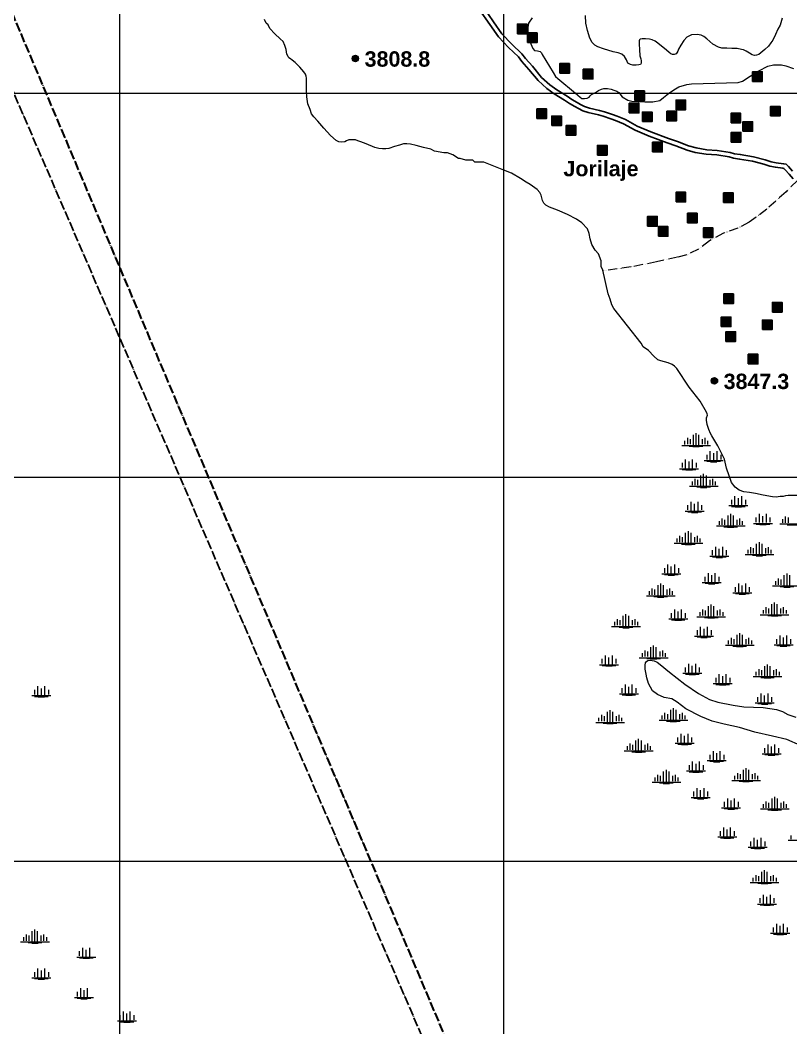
# Model space of a CAD drawing. Header units: metres. Extents: x 405809 to 420020, y 8257398 to 8272141.
# Drawn here: x 408741 to 410748, y 8262566 to 8265190 of the extents above; entities that cross this region are included whole.
import ezdxf

# ---------------------------------------------------------------- set-up
doc = ezdxf.new("R2010")
doc.units = ezdxf.units.M
doc.linetypes.add('ACAD_ISO04W100', pattern=[30, 24, -3, 0, -3])
doc.linetypes.add('ACAD_ISO06W100', pattern=[36, 24, -3, 0, -3, 0, -3, 0, -3])
for name, color, linetype in [('AFIRMADO DOS A MAS VIAS', 151, 'Continuous'), ('PERIMETRO', 3, 'ACAD_ISO04W100'), ('VIVIENDAS', 1, 'Continuous')]:
    doc.layers.add(name, color=color, linetype=linetype)
for name, color, linetype, lineweight in [('BOFEDALES', 112, 'Continuous', 5), ('CAMINOS DE ERRADURA', 210, 'ACAD_ISO06W100', 20), ('COORDENADAS', 30, 'Continuous', 5), ('CURVAS SECUNDARIS', 46, 'Continuous', 9), ('PERIMETRO DE LA ISLA', 7, 'Continuous', 18), ('PERT. DE LA RESERVA', 163, 'ACAD_ISO04W100', 30), ('texto', 7, 'Continuous', 13)]:
    doc.layers.add(name, color=color, linetype=linetype, lineweight=lineweight)
doc.styles.add('CARLOS', font='arialbd.ttf', dxfattribs={"height": 48})

msp = doc.modelspace()

# ---------------------------------------------------------------- hatches: boundary and pattern name
at = {"layer": 'texto'}
h = msp.add_hatch(color=256, dxfattribs=at)
edge = h.paths.add_edge_path()
edge.add_arc((409613.9, 8265090.7), 8.37, 0, 360)
h = msp.add_hatch(color=256, dxfattribs=at)
edge = h.paths.add_edge_path()
edge.add_arc((410548.9, 8264251.1), 8.37, 0, 360)
at = {"layer": 'VIVIENDAS'}
for points in [[(410036, 8265155), (410061, 8265155), (410061, 8265180), (410036, 8265180)], [(410062, 8265132.1), (410087, 8265132.1), (410087, 8265157.1), (410062, 8265157.1)], [(410146.2, 8265052.2), (410171.2, 8265052.2), (410171.2, 8265077.2), (410146.2, 8265077.2)], [(410207.6, 8265037.6), (410232.6, 8265037.6), (410232.6, 8265062.6), (410207.6, 8265062.6)], [(410648.6, 8265031.1), (410673.6, 8265031.1), (410673.6, 8265056.1), (410648.6, 8265056.1)], [(410341.8, 8264981.1), (410366.8, 8264981.1), (410366.8, 8265006.1), (410341.8, 8265006.1)], [(410327.3, 8264949), (410352.3, 8264949), (410352.3, 8264974), (410327.3, 8264974)], [(410449, 8264957.2), (410474, 8264957.2), (410474, 8264982.2), (410449, 8264982.2)], [(410086.9, 8264934.4), (410111.9, 8264934.4), (410111.9, 8264959.4), (410086.9, 8264959.4)], [(410361.6, 8264926.1), (410386.6, 8264926.1), (410386.6, 8264951.1), (410361.6, 8264951.1)], [(410425.5, 8264928.4), (410450.5, 8264928.4), (410450.5, 8264953.4), (410425.5, 8264953.4)], [(410592.3, 8264923.1), (410617.3, 8264923.1), (410617.3, 8264948.1), (410592.3, 8264948.1)], [(410695.1, 8264940.9), (410720.1, 8264940.9), (410720.1, 8264965.9), (410695.1, 8264965.9)], [(410125.4, 8264915.7), (410150.4, 8264915.7), (410150.4, 8264940.7), (410125.4, 8264940.7)], [(410623.3, 8264900.9), (410648.3, 8264900.9), (410648.3, 8264925.9), (410623.3, 8264925.9)], [(410162.9, 8264890.8), (410187.9, 8264890.8), (410187.9, 8264915.8), (410162.9, 8264915.8)], [(410592.9, 8264873.1), (410617.9, 8264873.1), (410617.9, 8264898.1), (410592.9, 8264898.1)], [(410388, 8264847.4), (410413, 8264847.4), (410413, 8264872.4), (410388, 8264872.4)], [(410244.4, 8264839.2), (410269.4, 8264839.2), (410269.4, 8264864.2), (410244.4, 8264864.2)], [(410449.1, 8264717.2), (410474.1, 8264717.2), (410474.1, 8264742.2), (410449.1, 8264742.2)], [(410572.9, 8264715.5), (410597.9, 8264715.5), (410597.9, 8264740.5), (410572.9, 8264740.5)], [(410479, 8264662.4), (410504, 8264662.4), (410504, 8264687.4), (410479, 8264687.4)], [(410375, 8264654.1), (410400, 8264654.1), (410400, 8264679.1), (410375, 8264679.1)], [(410403, 8264627.7), (410428, 8264627.7), (410428, 8264652.7), (410403, 8264652.7)], [(410520.3, 8264624.4), (410545.3, 8264624.4), (410545.3, 8264649.4), (410520.3, 8264649.4)], [(410573.5, 8264452.3), (410598.5, 8264452.3), (410598.5, 8264477.3), (410573.5, 8264477.3)], [(410700.2, 8264430.1), (410725.2, 8264430.1), (410725.2, 8264455.1), (410700.2, 8264455.1)], [(410566.8, 8264392.2), (410591.8, 8264392.2), (410591.8, 8264417.2), (410566.8, 8264417.2)], [(410674, 8264384.4), (410699, 8264384.4), (410699, 8264409.4), (410674, 8264409.4)], [(410579.1, 8264353.8), (410604.1, 8264353.8), (410604.1, 8264378.8), (410579.1, 8264378.8)], [(410637.3, 8264295.2), (410662.3, 8264295.2), (410662.3, 8264320.2), (410637.3, 8264320.2)]]:
    msp.add_hatch(color=256, dxfattribs=at).paths.add_polyline_path(points)

# ---------------------------------------------------------------- linework, layer by layer
at = {"layer": 'AFIRMADO DOS A MAS VIAS'}
for points in [[(409937.5, 8265217.2), (409963.8, 8265179.2), (409986.3, 8265146.8), (410013, 8265119.1), (410038.6, 8265094.5), (410047.4, 8265083), (410065.8, 8265062.3), (410090.4, 8265033.1), (410112.8, 8265012.6), (410131.9, 8264998.9), (410159, 8264982), (410171.4, 8264973.6), (410185.5, 8264965.4), (410194.6, 8264960.1), (410206.2, 8264954.5), (410220.5, 8264949.8), (410246.8, 8264943.6), (410259.4, 8264940.1), (410279.3, 8264933.8), (410291.5, 8264929.1), (410312.1, 8264920.5), (410342.8, 8264903.7), (410379.2, 8264888.5), (410425.6, 8264870.8), (410448.9, 8264863.1), (410478.1, 8264851.6), (410499.3, 8264846.1), (410527.7, 8264841.1), (410555, 8264839.4), (410587, 8264834.4), (410598.5, 8264830.8), (410614.5, 8264828.8), (410648.1, 8264823.1), (410677.4, 8264815.2), (410693.4, 8264810.2), (410707.7, 8264807.4), (410726.8, 8264804.8), (410729.6, 8264804.1), (410733.1, 8264800.8), (410743.7, 8264789), (410754, 8264777.2)], [(409947.2, 8265224.2), (409973.6, 8265186), (409995.6, 8265154.5), (410021.5, 8265127.6), (410047.6, 8265102.5), (410056.7, 8265090.7), (410074.9, 8265070.2), (410099.1, 8265041.5), (410120.3, 8265021.9), (410138.6, 8265008.8), (410165.5, 8264992.1), (410177.8, 8264983.7), (410191.6, 8264975.8), (410200.2, 8264970.7), (410210.7, 8264965.7), (410223.7, 8264961.4), (410249.8, 8264955.2), (410262.8, 8264951.6), (410283.2, 8264945.1), (410296, 8264940.3), (410317.3, 8264931.3), (410348, 8264914.5), (410383.7, 8264899.6), (410429.7, 8264882.1), (410453, 8264874.4), (410481.8, 8264863), (410501.9, 8264857.9), (410529.1, 8264853), (410556.3, 8264851.4), (410589.8, 8264846.1), (410601.1, 8264842.6), (410616.3, 8264840.7), (410650.7, 8264834.8), (410680.8, 8264826.7), (410696.4, 8264821.8), (410709.6, 8264819.2), (410729, 8264816.6), (410735.6, 8264815), (410741.7, 8264809.2), (410752.7, 8264796.9)]]:
    msp.add_lwpolyline(points, dxfattribs=at)
at = {"layer": 'BOFEDALES'}
for p, q in [((410494.3, 8264084.8), (410494.3, 8264110.5)), ((410501.3, 8264084.8), (410501.3, 8264114.9)), ((410501.3, 8264084.8), (410501.3, 8264110.5)), ((410508.3, 8264084.8), (410508.3, 8264110.5)), ((410463.9, 8264083), (410538.9, 8264083)), ((410471.2, 8264095.2), (410471.2, 8264085.7)), ((410478.5, 8264102.2), (410478.5, 8264085.9)), ((410483.5, 8264081), (410519, 8264081)), ((410485.5, 8264099.3), (410485.5, 8264085.9)), ((410492.9, 8264079.7), (410509.6, 8264079.7)), ((410517, 8264099.3), (410517, 8264085.9)), ((410524, 8264102.2), (410524, 8264085.9)), ((410531.3, 8264095.2), (410531.3, 8264085.7)), ((410529, 8264058.6), (410529, 8264046.3)), ((410538.3, 8264045.2), (410538.3, 8264067.9)), ((410547.3, 8264045.2), (410547.3, 8264062.5)), ((410556.3, 8264045.2), (410556.3, 8264067.9)), ((410565.5, 8264058.6), (410565.5, 8264046.3)), ((410464.9, 8264037.2), (410464.9, 8264025)), ((410474.1, 8264023.9), (410474.1, 8264046.5)), ((410483.1, 8264023.9), (410483.1, 8264041.2)), ((410492.1, 8264023.9), (410492.1, 8264046.5)), ((410501.4, 8264037.2), (410501.4, 8264025)), ((410522.5, 8264043.5), (410572, 8264043.5)), ((410529.5, 8264041.5), (410565, 8264041.5)), ((410538.9, 8264040.2), (410555.6, 8264040.2)), ((410458.4, 8264022.1), (410507.9, 8264022.1)), ((410465.4, 8264020.1), (410500.9, 8264020.1)), ((410474.8, 8264018.9), (410491.5, 8264018.9)), ((410514, 8263978.4), (410514, 8264004.1)), ((410521, 8263978.4), (410521, 8264008.5)), ((410521, 8263978.4), (410521, 8264004.1)), ((410528, 8263978.4), (410528, 8264004.1)), ((410483.7, 8263976.6), (410558.6, 8263976.6)), ((410490.9, 8263988.8), (410490.9, 8263979.3)), ((410498.2, 8263995.8), (410498.2, 8263979.5)), ((410503.2, 8263974.6), (410538.7, 8263974.6)), ((410505.2, 8263993), (410505.2, 8263979.5)), ((410536.7, 8263993), (410536.7, 8263979.5)), ((410543.7, 8263995.8), (410543.7, 8263979.5)), ((410551.1, 8263988.8), (410551.1, 8263979.3)), ((410512.7, 8263973.4), (410529.3, 8263973.4)), ((410602.4, 8263927.9), (410602.4, 8263950.5)), ((410620.4, 8263927.9), (410620.4, 8263950.5)), ((410479.1, 8263927), (410479.1, 8263914.8)), ((410488.4, 8263913.7), (410488.4, 8263936.3)), ((410497.4, 8263913.7), (410497.4, 8263930.9)), ((410506.4, 8263913.7), (410506.4, 8263936.3)), ((410515.6, 8263927), (410515.6, 8263914.8)), ((410586.6, 8263926.1), (410636.1, 8263926.1)), ((410593.1, 8263941.2), (410593.1, 8263929)), ((410593.6, 8263924.1), (410629.1, 8263924.1)), ((410603, 8263922.8), (410619.7, 8263922.8)), ((410611.4, 8263927.9), (410611.4, 8263945.2)), ((410629.6, 8263941.2), (410629.6, 8263929)), ((410472.6, 8263911.9), (410522.1, 8263911.9)), ((410479.6, 8263909.9), (410515.1, 8263909.9)), ((410489.1, 8263908.6), (410505.7, 8263908.6)), ((410584.5, 8263874.9), (410584.5, 8263900.6)), ((410591.5, 8263874.9), (410591.5, 8263905)), ((410591.5, 8263874.9), (410591.5, 8263900.6)), ((410598.5, 8263874.9), (410598.5, 8263900.6)), ((410666.5, 8263881.7), (410666.5, 8263904.3)), ((410675.5, 8263881.7), (410675.5, 8263898.9)), ((410684.5, 8263881.7), (410684.5, 8263904.3)), ((410733.7, 8263897.6), (410733.7, 8263881.3)), ((410554.2, 8263873.1), (410629.1, 8263873.1)), ((410561.4, 8263885.3), (410561.4, 8263875.8)), ((410568.7, 8263892.3), (410568.7, 8263876)), ((410573.7, 8263871.1), (410609.3, 8263871.1)), ((410575.7, 8263889.4), (410575.7, 8263876)), ((410583.2, 8263869.8), (410599.8, 8263869.8)), ((410607.3, 8263889.4), (410607.3, 8263876)), ((410614.3, 8263892.3), (410614.3, 8263876)), ((410621.6, 8263885.3), (410621.6, 8263875.8)), ((410650.7, 8263879.9), (410700.2, 8263879.9)), ((410657.2, 8263895), (410657.2, 8263882.8)), ((410657.7, 8263877.9), (410693.2, 8263877.9)), ((410667.2, 8263876.6), (410683.8, 8263876.6)), ((410693.7, 8263895), (410693.7, 8263882.8)), ((410719.1, 8263878.4), (410794.1, 8263878.4)), ((410726.4, 8263890.6), (410726.4, 8263881.1)), ((410738.7, 8263876.4), (410774.2, 8263876.4)), ((410740.7, 8263894.8), (410740.7, 8263881.3)), ((410458.3, 8263847.2), (410458.3, 8263830.8)), ((410465.3, 8263844.3), (410465.3, 8263830.8)), ((410474.1, 8263829.7), (410474.1, 8263855.5)), ((410481.1, 8263829.7), (410481.1, 8263859.9)), ((410481.1, 8263829.7), (410481.1, 8263855.5)), ((410488.1, 8263829.7), (410488.1, 8263855.5)), ((410496.8, 8263844.3), (410496.8, 8263830.8)), ((410503.8, 8263847.2), (410503.8, 8263830.8)), ((410443.8, 8263828), (410518.7, 8263828)), ((410451, 8263840.1), (410451, 8263830.6)), ((410463.3, 8263826), (410498.8, 8263826)), ((410472.8, 8263824.7), (410489.4, 8263824.7)), ((410511.2, 8263840.1), (410511.2, 8263830.6)), ((410552.5, 8263796.3), (410552.5, 8263818.9)), ((410570.5, 8263796.3), (410570.5, 8263818.9)), ((410643.2, 8263817.9), (410643.2, 8263801.6)), ((410659, 8263800.5), (410659, 8263826.2)), ((410666, 8263800.5), (410666, 8263830.7)), ((410666, 8263800.5), (410666, 8263826.2)), ((410673, 8263800.5), (410673, 8263826.2)), ((410688.7, 8263817.9), (410688.7, 8263801.6)), ((410536.8, 8263794.5), (410586.3, 8263794.5)), ((410543.3, 8263809.7), (410543.3, 8263797.4)), ((410543.8, 8263792.5), (410579.3, 8263792.5)), ((410553.2, 8263791.3), (410569.8, 8263791.3)), ((410561.5, 8263796.3), (410561.5, 8263813.6)), ((410579.8, 8263809.7), (410579.8, 8263797.4)), ((410628.7, 8263798.7), (410703.6, 8263798.7)), ((410635.9, 8263810.9), (410635.9, 8263801.4)), ((410648.2, 8263796.7), (410683.7, 8263796.7)), ((410650.2, 8263815.1), (410650.2, 8263801.6)), ((410657.7, 8263795.5), (410674.3, 8263795.5)), ((410681.7, 8263815.1), (410681.7, 8263801.6)), ((410696.1, 8263810.9), (410696.1, 8263801.4)), ((410427.8, 8263750.1), (410427.8, 8263772.7)), ((410436.8, 8263750.1), (410436.8, 8263767.4)), ((410445.8, 8263750.1), (410445.8, 8263772.7)), ((410412.1, 8263748.3), (410461.6, 8263748.3)), ((410418.6, 8263763.4), (410418.6, 8263751.2)), ((410419.1, 8263746.3), (410454.6, 8263746.3)), ((410428.5, 8263745.1), (410445.2, 8263745.1)), ((410455.1, 8263763.4), (410455.1, 8263751.2)), ((410524, 8263741), (410524, 8263728.8)), ((410533.2, 8263727.7), (410533.2, 8263750.3)), ((410542.2, 8263727.7), (410542.2, 8263745)), ((410551.2, 8263727.7), (410551.2, 8263750.3)), ((410560.5, 8263741), (410560.5, 8263728.8)), ((410731.1, 8263719), (410731.1, 8263744.8)), ((410738.1, 8263719), (410738.1, 8263749.2)), ((410738.1, 8263719), (410738.1, 8263744.8)), ((410745.1, 8263719), (410745.1, 8263744.8)), ((410402.1, 8263692.9), (410402.1, 8263718.6)), ((410409.1, 8263692.9), (410409.1, 8263723)), ((410409.1, 8263692.9), (410409.1, 8263718.6)), ((410416.1, 8263692.9), (410416.1, 8263718.6)), ((410517.5, 8263725.9), (410567, 8263725.9)), ((410524.5, 8263723.9), (410560, 8263723.9)), ((410533.9, 8263722.7), (410550.5, 8263722.7)), ((410603.3, 8263714.1), (410603.3, 8263701.9)), ((410612.6, 8263700.8), (410612.6, 8263723.4)), ((410621.6, 8263700.8), (410621.6, 8263718)), ((410630.6, 8263700.8), (410630.6, 8263723.4)), ((410639.8, 8263714.1), (410639.8, 8263701.9)), ((410700.7, 8263717.2), (410775.7, 8263717.2)), ((410708, 8263729.4), (410708, 8263719.9)), ((410715.3, 8263736.5), (410715.3, 8263720.1)), ((410720.3, 8263715.2), (410755.8, 8263715.2)), ((410722.3, 8263733.6), (410722.3, 8263720.1)), ((410729.7, 8263714), (410746.4, 8263714)), ((410371.8, 8263691.1), (410446.8, 8263691.1)), ((410379.1, 8263703.3), (410379.1, 8263693.8)), ((410386.4, 8263710.3), (410386.4, 8263694)), ((410391.4, 8263689.1), (410426.9, 8263689.1)), ((410393.4, 8263707.4), (410393.4, 8263694)), ((410400.8, 8263687.8), (410417.5, 8263687.8)), ((410424.9, 8263707.4), (410424.9, 8263694)), ((410431.9, 8263710.3), (410431.9, 8263694)), ((410439.2, 8263703.3), (410439.2, 8263693.8)), ((410596.8, 8263699), (410646.3, 8263699)), ((410603.8, 8263697), (410639.3, 8263697)), ((410613.3, 8263695.7), (410629.9, 8263695.7)), ((410533.7, 8263638.5), (410533.7, 8263664.2)), ((410540.7, 8263638.5), (410540.7, 8263668.6)), ((410540.7, 8263638.5), (410540.7, 8263664.2)), ((410547.7, 8263638.5), (410547.7, 8263664.2)), ((410682.9, 8263661.2), (410682.9, 8263644.9)), ((410698.6, 8263643.8), (410698.6, 8263669.5)), ((410705.6, 8263643.8), (410705.6, 8263673.9)), ((410705.6, 8263643.8), (410705.6, 8263669.5)), ((410712.6, 8263643.8), (410712.6, 8263669.5)), ((410728.4, 8263661.2), (410728.4, 8263644.9)), ((410311.7, 8263613.2), (410311.7, 8263638.9)), ((410318.7, 8263613.2), (410318.7, 8263643.3)), ((410318.7, 8263613.2), (410318.7, 8263638.9)), ((410325.7, 8263613.2), (410325.7, 8263638.9)), ((410436.4, 8263646.1), (410436.4, 8263633.8)), ((410445.7, 8263632.7), (410445.7, 8263655.4)), ((410454.7, 8263632.7), (410454.7, 8263650)), ((410463.7, 8263632.7), (410463.7, 8263655.4)), ((410472.9, 8263646.1), (410472.9, 8263633.8)), ((410503.4, 8263636.7), (410578.3, 8263636.7)), ((410510.6, 8263648.9), (410510.6, 8263639.4)), ((410517.9, 8263655.9), (410517.9, 8263639.6)), ((410522.9, 8263634.7), (410558.4, 8263634.7)), ((410524.9, 8263653), (410524.9, 8263639.6)), ((410532.3, 8263633.4), (410549, 8263633.4)), ((410556.4, 8263653), (410556.4, 8263639.6)), ((410563.4, 8263655.9), (410563.4, 8263639.6)), ((410570.7, 8263648.9), (410570.7, 8263639.4)), ((410668.3, 8263642), (410743.2, 8263642)), ((410675.6, 8263654.2), (410675.6, 8263644.7)), ((410687.9, 8263640), (410723.4, 8263640)), ((410689.9, 8263658.3), (410689.9, 8263644.9)), ((410697.3, 8263638.7), (410713.9, 8263638.7)), ((410721.4, 8263658.3), (410721.4, 8263644.9)), ((410735.7, 8263654.2), (410735.7, 8263644.7)), ((410281.4, 8263611.4), (410356.3, 8263611.4)), ((410288.6, 8263623.6), (410288.6, 8263614.1)), ((410295.9, 8263630.6), (410295.9, 8263614.3)), ((410300.9, 8263609.4), (410336.4, 8263609.4)), ((410302.9, 8263627.7), (410302.9, 8263614.3)), ((410310.4, 8263608.1), (410327, 8263608.1)), ((410334.4, 8263627.7), (410334.4, 8263614.3)), ((410341.4, 8263630.6), (410341.4, 8263614.3)), ((410348.7, 8263623.6), (410348.7, 8263614.1)), ((410429.9, 8263631), (410479.4, 8263631)), ((410436.9, 8263629), (410472.4, 8263629)), ((410446.3, 8263627.7), (410463, 8263627.7)), ((410513.2, 8263588), (410513.2, 8263610.7)), ((410531.2, 8263588), (410531.2, 8263610.7)), ((410497.4, 8263586.3), (410546.9, 8263586.3)), ((410503.9, 8263601.4), (410503.9, 8263589.1)), ((410504.4, 8263584.3), (410539.9, 8263584.3)), ((410513.8, 8263583), (410530.5, 8263583)), ((410522.2, 8263588), (410522.2, 8263605.3)), ((410540.4, 8263601.4), (410540.4, 8263589.1)), ((410592.4, 8263581.5), (410592.4, 8263565.2)), ((410608.2, 8263564.1), (410608.2, 8263589.8)), ((410615.2, 8263564.1), (410615.2, 8263594.2)), ((410615.2, 8263564.1), (410615.2, 8263589.8)), ((410622.2, 8263564.1), (410622.2, 8263589.8)), ((410637.9, 8263581.5), (410637.9, 8263565.2)), ((410719.9, 8263565.2), (410719.9, 8263587.8)), ((410728.9, 8263565.2), (410728.9, 8263582.5)), ((410737.9, 8263565.2), (410737.9, 8263587.8)), ((410383.7, 8263531.7), (410383.7, 8263557.4)), ((410390.7, 8263531.7), (410390.7, 8263561.8)), ((410390.7, 8263531.7), (410390.7, 8263557.4)), ((410397.7, 8263531.7), (410397.7, 8263557.4)), ((410577.9, 8263562.3), (410652.8, 8263562.3)), ((410585.1, 8263574.5), (410585.1, 8263565)), ((410597.4, 8263560.3), (410632.9, 8263560.3)), ((410599.4, 8263578.7), (410599.4, 8263565.2)), ((410606.8, 8263559.1), (410623.5, 8263559.1)), ((410630.9, 8263578.7), (410630.9, 8263565.2)), ((410645.2, 8263574.5), (410645.2, 8263565)), ((410704.2, 8263563.4), (410753.7, 8263563.4)), ((410710.7, 8263578.5), (410710.7, 8263566.3)), ((410711.2, 8263561.4), (410746.7, 8263561.4)), ((410720.6, 8263560.1), (410737.2, 8263560.1)), ((410747.2, 8263578.5), (410747.2, 8263566.3)), ((410265.3, 8263513.4), (410265.3, 8263536.1)), ((410274.3, 8263513.4), (410274.3, 8263530.7)), ((410283.3, 8263513.4), (410283.3, 8263536.1)), ((410353.4, 8263529.9), (410428.4, 8263529.9)), ((410360.7, 8263542.1), (410360.7, 8263532.6)), ((410368, 8263549.1), (410368, 8263532.8)), ((410373, 8263527.9), (410408.5, 8263527.9)), ((410375, 8263546.3), (410375, 8263532.8)), ((410406.5, 8263546.3), (410406.5, 8263532.8)), ((410413.5, 8263549.1), (410413.5, 8263532.8)), ((410420.8, 8263542.1), (410420.8, 8263532.6)), ((410249.5, 8263511.7), (410299, 8263511.7)), ((410256, 8263526.8), (410256, 8263514.5)), ((410256.5, 8263509.7), (410292, 8263509.7)), ((410266, 8263508.4), (410282.6, 8263508.4)), ((410292.5, 8263526.8), (410292.5, 8263514.5)), ((410382.4, 8263526.7), (410399.1, 8263526.7)), ((410473.1, 8263504.6), (410473.1, 8263492.4)), ((410482.4, 8263491.3), (410482.4, 8263513.9)), ((410491.4, 8263491.3), (410491.4, 8263508.6)), ((410500.4, 8263491.3), (410500.4, 8263513.9)), ((410509.6, 8263504.6), (410509.6, 8263492.4)), ((410680.2, 8263482.6), (410680.2, 8263508.3)), ((410687.2, 8263482.6), (410687.2, 8263512.7)), ((410687.2, 8263482.6), (410687.2, 8263508.3)), ((410694.2, 8263482.6), (410694.2, 8263508.3)), ((410466.6, 8263489.5), (410516.1, 8263489.5)), ((410473.6, 8263487.5), (410509.1, 8263487.5)), ((410483.1, 8263486.2), (410499.7, 8263486.2)), ((410552.5, 8263477.7), (410552.5, 8263465.4)), ((410561.8, 8263464.4), (410561.8, 8263487)), ((410570.8, 8263464.4), (410570.8, 8263481.6)), ((410579.8, 8263464.4), (410579.8, 8263487)), ((410589, 8263477.7), (410589, 8263465.4)), ((410649.9, 8263480.8), (410724.9, 8263480.8)), ((410657.2, 8263493), (410657.2, 8263483.5)), ((410664.5, 8263500), (410664.5, 8263483.7)), ((410669.5, 8263478.8), (410705, 8263478.8)), ((410671.5, 8263497.2), (410671.5, 8263483.7)), ((410678.9, 8263477.6), (410695.6, 8263477.6)), ((410703, 8263497.2), (410703, 8263483.7)), ((410710, 8263500), (410710, 8263483.7)), ((410717.3, 8263493), (410717.3, 8263483.5)), ((408787.1, 8263433), (408787.1, 8263455.6)), ((408796.1, 8263433), (408796.1, 8263450.2)), ((408805.1, 8263433), (408805.1, 8263455.6)), ((410307.9, 8263450.6), (410307.9, 8263438.3)), ((410317.2, 8263437.2), (410317.2, 8263459.9)), ((410326.2, 8263437.2), (410326.2, 8263454.5)), ((410335.2, 8263437.2), (410335.2, 8263459.9)), ((410344.4, 8263450.6), (410344.4, 8263438.3)), ((410546, 8263462.6), (410595.5, 8263462.6)), ((410553, 8263460.6), (410588.5, 8263460.6)), ((410562.4, 8263459.3), (410579.1, 8263459.3)), ((408771.4, 8263431.2), (408820.9, 8263431.2)), ((408777.9, 8263446.3), (408777.9, 8263434)), ((408778.4, 8263429.2), (408813.9, 8263429.2)), ((408787.8, 8263427.9), (408804.5, 8263427.9)), ((408814.4, 8263446.3), (408814.4, 8263434)), ((410301.4, 8263435.5), (410350.9, 8263435.5)), ((410308.4, 8263433.5), (410343.9, 8263433.5)), ((410317.9, 8263432.2), (410334.5, 8263432.2)), ((410661.5, 8263427.5), (410661.5, 8263415.3)), ((410670.8, 8263414.2), (410670.8, 8263436.8)), ((410679.8, 8263414.2), (410679.8, 8263431.4)), ((410688.8, 8263414.2), (410688.8, 8263436.8)), ((410698, 8263427.5), (410698, 8263415.3)), ((410442.2, 8263368.7), (410442.2, 8263398.8)), ((410655, 8263412.4), (410704.5, 8263412.4)), ((410662, 8263410.4), (410697.5, 8263410.4)), ((410671.5, 8263409.1), (410688.1, 8263409.1)), ((410247.1, 8263373.8), (410247.1, 8263364.3)), ((410254.5, 8263380.8), (410254.5, 8263364.4)), ((410261.5, 8263377.9), (410261.5, 8263364.4)), ((410270.2, 8263363.4), (410270.2, 8263389.1)), ((410277.2, 8263363.4), (410277.2, 8263393.5)), ((410277.2, 8263363.4), (410277.2, 8263389.1)), ((410284.2, 8263363.4), (410284.2, 8263389.1)), ((410293, 8263377.9), (410293, 8263364.4)), ((410300, 8263380.8), (410300, 8263364.4)), ((410307.3, 8263373.8), (410307.3, 8263364.3)), ((410412.1, 8263379.1), (410412.1, 8263369.6)), ((410419.4, 8263386.1), (410419.4, 8263369.8)), ((410426.4, 8263383.2), (410426.4, 8263369.8)), ((410435.2, 8263368.7), (410435.2, 8263394.4)), ((410442.2, 8263368.7), (410442.2, 8263394.4)), ((410449.2, 8263368.7), (410449.2, 8263394.4)), ((410457.9, 8263383.2), (410457.9, 8263369.8)), ((410464.9, 8263386.1), (410464.9, 8263369.8)), ((410472.2, 8263379.1), (410472.2, 8263369.6)), ((410239.9, 8263361.6), (410314.8, 8263361.6)), ((410259.5, 8263359.6), (410295, 8263359.6)), ((410268.9, 8263358.3), (410285.5, 8263358.3)), ((410404.8, 8263366.9), (410479.8, 8263366.9)), ((410424.4, 8263364.9), (410459.9, 8263364.9)), ((410433.8, 8263363.6), (410450.5, 8263363.6)), ((410351.7, 8263289), (410351.7, 8263319.1)), ((410453, 8263322.1), (410453, 8263309.9)), ((410462.3, 8263308.8), (410462.3, 8263331.4)), ((410471.3, 8263308.8), (410471.3, 8263326.1)), ((410480.3, 8263308.8), (410480.3, 8263331.4)), ((410489.6, 8263322.1), (410489.6, 8263309.9)), ((410321.6, 8263299.4), (410321.6, 8263289.9)), ((410328.9, 8263306.4), (410328.9, 8263290.1)), ((410335.9, 8263303.5), (410335.9, 8263290.1)), ((410344.7, 8263289), (410344.7, 8263314.7)), ((410351.7, 8263289), (410351.7, 8263314.7)), ((410358.7, 8263289), (410358.7, 8263314.7)), ((410367.5, 8263303.5), (410367.5, 8263290.1)), ((410374.5, 8263306.4), (410374.5, 8263290.1)), ((410381.8, 8263299.4), (410381.8, 8263289.9)), ((410446.5, 8263307), (410496.1, 8263307)), ((410453.5, 8263305), (410489.1, 8263305)), ((410463, 8263303.8), (410479.6, 8263303.8)), ((410679.5, 8263294.8), (410679.5, 8263282.6)), ((410688.7, 8263281.5), (410688.7, 8263304.1)), ((410697.7, 8263281.5), (410697.7, 8263298.8)), ((410706.7, 8263281.5), (410706.7, 8263304.1)), ((410716, 8263294.8), (410716, 8263282.6)), ((410314.4, 8263287.2), (410389.3, 8263287.2)), ((410333.9, 8263285.2), (410369.5, 8263285.2)), ((410343.4, 8263283.9), (410360, 8263283.9)), ((410536.9, 8263277.2), (410536.9, 8263264.9)), ((410546.2, 8263263.8), (410546.2, 8263286.5)), ((410555.2, 8263263.8), (410555.2, 8263281.1)), ((410564.2, 8263263.8), (410564.2, 8263286.5)), ((410573.4, 8263277.2), (410573.4, 8263264.9)), ((410673, 8263279.7), (410722.5, 8263279.7)), ((410680, 8263277.7), (410715.5, 8263277.7)), ((410689.4, 8263276.4), (410706.1, 8263276.4)), ((410482.9, 8263250.1), (410482.9, 8263237.9)), ((410492.2, 8263236.8), (410492.2, 8263259.4)), ((410501.2, 8263236.8), (410501.2, 8263254)), ((410510.2, 8263236.8), (410510.2, 8263259.4)), ((410519.4, 8263250.1), (410519.4, 8263237.9)), ((410530.4, 8263262.1), (410579.9, 8263262.1)), ((410537.4, 8263260.1), (410572.9, 8263260.1)), ((410546.9, 8263258.8), (410563.5, 8263258.8)), ((410631.5, 8263212.2), (410631.5, 8263242.3)), ((410393.7, 8263217.9), (410393.7, 8263208.4)), ((410401, 8263224.9), (410401, 8263208.6)), ((410408, 8263222), (410408, 8263208.6)), ((410416.8, 8263207.5), (410416.8, 8263233.2)), ((410423.8, 8263207.5), (410423.8, 8263237.6)), ((410423.8, 8263207.5), (410423.8, 8263233.2)), ((410430.8, 8263207.5), (410430.8, 8263233.2)), ((410439.5, 8263222), (410439.5, 8263208.6)), ((410446.5, 8263224.9), (410446.5, 8263208.6)), ((410453.8, 8263217.9), (410453.8, 8263208.4)), ((410476.4, 8263235), (410525.9, 8263235)), ((410483.4, 8263233), (410518.9, 8263233)), ((410492.8, 8263231.7), (410509.5, 8263231.7)), ((410601.5, 8263222.6), (410601.5, 8263213.1)), ((410608.8, 8263229.6), (410608.8, 8263213.3)), ((410615.8, 8263226.7), (410615.8, 8263213.3)), ((410624.5, 8263212.2), (410624.5, 8263237.9)), ((410631.5, 8263212.2), (410631.5, 8263237.9)), ((410638.5, 8263212.2), (410638.5, 8263237.9)), ((410647.3, 8263226.7), (410647.3, 8263213.3)), ((410654.3, 8263229.6), (410654.3, 8263213.3)), ((410661.6, 8263222.6), (410661.6, 8263213.1)), ((410386.5, 8263205.7), (410461.4, 8263205.7)), ((410406, 8263203.7), (410441.5, 8263203.7)), ((410415.4, 8263202.5), (410432.1, 8263202.5)), ((410504.2, 8263167.8), (410504.2, 8263190.4)), ((410522.2, 8263167.8), (410522.2, 8263190.4)), ((410594.2, 8263210.4), (410669.1, 8263210.4)), ((410613.8, 8263208.4), (410649.3, 8263208.4)), ((410623.2, 8263207.2), (410639.8, 8263207.2)), ((410488.4, 8263166), (410537.9, 8263166)), ((410494.9, 8263181.1), (410494.9, 8263168.9)), ((410495.4, 8263164), (410530.9, 8263164)), ((410504.8, 8263162.8), (410521.5, 8263162.8)), ((410513.2, 8263167.8), (410513.2, 8263185.1)), ((410531.4, 8263181.1), (410531.4, 8263168.9)), ((410583.6, 8263140.9), (410583.6, 8263163.5)), ((410601.6, 8263140.9), (410601.6, 8263163.5)), ((410699, 8263137.8), (410699, 8263163.5)), ((410706, 8263137.8), (410706, 8263168)), ((410706, 8263137.8), (410706, 8263163.5)), ((410713, 8263137.8), (410713, 8263163.5)), ((410567.8, 8263139.1), (410617.3, 8263139.1)), ((410574.3, 8263154.2), (410574.3, 8263142)), ((410574.8, 8263137.1), (410610.3, 8263137.1)), ((410584.2, 8263135.8), (410600.9, 8263135.8)), ((410592.6, 8263140.9), (410592.6, 8263158.2)), ((410610.8, 8263154.2), (410610.8, 8263142)), ((410668.7, 8263136), (410743.6, 8263136)), ((410675.9, 8263148.2), (410675.9, 8263138.7)), ((410683.3, 8263155.3), (410683.3, 8263138.9)), ((410690.3, 8263152.4), (410690.3, 8263138.9)), ((410721.8, 8263152.4), (410721.8, 8263138.9)), ((410728.8, 8263155.3), (410728.8, 8263138.9)), ((410736.1, 8263148.2), (410736.1, 8263138.7)), ((410688.3, 8263134), (410723.8, 8263134)), ((410697.7, 8263132.8), (410714.3, 8263132.8)), ((410573.2, 8263065), (410573.2, 8263087.6)), ((410582.2, 8263065), (410582.2, 8263082.3)), ((410591.2, 8263065), (410591.2, 8263087.6)), ((410557.5, 8263063.2), (410607, 8263063.2)), ((410564, 8263078.3), (410564, 8263066.1)), ((410564.5, 8263061.2), (410600, 8263061.2)), ((410573.9, 8263060), (410590.6, 8263060)), ((410600.5, 8263078.3), (410600.5, 8263066.1)), ((410652.6, 8263038.1), (410652.6, 8263060.7)), ((410670.6, 8263038.1), (410670.6, 8263060.7)), ((410748, 8263066.7), (410748, 8263057.2)), ((410636.9, 8263036.3), (410686.4, 8263036.3)), ((410643.4, 8263051.4), (410643.4, 8263039.2)), ((410643.9, 8263034.3), (410679.4, 8263034.3)), ((410653.3, 8263033), (410669.9, 8263033)), ((410661.6, 8263038.1), (410661.6, 8263055.4)), ((410679.9, 8263051.4), (410679.9, 8263039.2)), ((410740.8, 8263054.6), (410815.7, 8263054.6)), ((410649.4, 8262957), (410649.4, 8262947.5)), ((410656.7, 8262964), (410656.7, 8262947.6)), ((410663.7, 8262961.1), (410663.7, 8262947.6)), ((410672.5, 8262946.6), (410672.5, 8262972.3)), ((410679.5, 8262946.6), (410679.5, 8262976.7)), ((410679.5, 8262946.6), (410679.5, 8262972.3)), ((410686.5, 8262946.6), (410686.5, 8262972.3)), ((410695.3, 8262961.1), (410695.3, 8262947.6)), ((410702.3, 8262964), (410702.3, 8262947.6)), ((410709.6, 8262957), (410709.6, 8262947.5)), ((410642.2, 8262944.8), (410717.1, 8262944.8)), ((410661.7, 8262942.8), (410697.3, 8262942.8)), ((410671.2, 8262941.5), (410687.8, 8262941.5)), ((410667.4, 8262903.5), (410667.4, 8262891.2)), ((410676.7, 8262890.2), (410676.7, 8262912.8)), ((410685.7, 8262890.2), (410685.7, 8262907.4)), ((410694.7, 8262890.2), (410694.7, 8262912.8)), ((410703.9, 8262903.5), (410703.9, 8262891.2)), ((410660.9, 8262888.4), (410710.4, 8262888.4)), ((410667.9, 8262886.4), (410703.4, 8262886.4)), ((410677.3, 8262885.1), (410694, 8262885.1)), ((408779.3, 8262791.8), (408779.3, 8262822)), ((410702, 8262827.5), (410702, 8262815.2)), ((410711.3, 8262814.1), (410711.3, 8262836.7)), ((410720.3, 8262814.1), (410720.3, 8262831.4)), ((410729.3, 8262814.1), (410729.3, 8262836.7)), ((410738.5, 8262827.5), (410738.5, 8262815.2)), ((408749.2, 8262802.2), (408749.2, 8262792.7)), ((408756.5, 8262809.3), (408756.5, 8262792.9)), ((408763.5, 8262806.4), (408763.5, 8262792.9)), ((408772.3, 8262791.8), (408772.3, 8262817.6)), ((408779.3, 8262791.8), (408779.3, 8262817.6)), ((408786.3, 8262791.8), (408786.3, 8262817.6)), ((408795, 8262806.4), (408795, 8262792.9)), ((408802, 8262809.3), (408802, 8262792.9)), ((408809.4, 8262802.2), (408809.4, 8262792.7)), ((410695.5, 8262812.3), (410745, 8262812.3)), ((410702.5, 8262810.3), (410738, 8262810.3)), ((410712, 8262809.1), (410728.6, 8262809.1)), ((408742, 8262790.1), (408816.9, 8262790.1)), ((408761.5, 8262788.1), (408797, 8262788.1)), ((408771, 8262786.8), (408787.6, 8262786.8)), ((408904.2, 8262752.1), (408904.2, 8262774.7)), ((408913.2, 8262752.1), (408913.2, 8262769.4)), ((408922.2, 8262752.1), (408922.2, 8262774.7)), ((408888.4, 8262750.3), (408937.9, 8262750.3)), ((408894.9, 8262765.4), (408894.9, 8262753.2)), ((408895.4, 8262748.3), (408930.9, 8262748.3)), ((408904.8, 8262747.1), (408921.5, 8262747.1)), ((408787.1, 8262698.1), (408787.1, 8262720.7)), ((408796.1, 8262698.1), (408796.1, 8262715.3)), ((408805.1, 8262698.1), (408805.1, 8262720.7)), ((408771.4, 8262696.3), (408820.9, 8262696.3)), ((408777.9, 8262711.4), (408777.9, 8262699.1)), ((408778.4, 8262694.3), (408813.9, 8262694.3)), ((408787.8, 8262693), (408804.5, 8262693)), ((408814.4, 8262711.4), (408814.4, 8262699.1)), ((408898.5, 8262646.9), (408898.5, 8262669.5)), ((408907.5, 8262646.9), (408907.5, 8262664.2)), ((408916.5, 8262646.9), (408916.5, 8262669.5)), ((408882.7, 8262645.1), (408932.3, 8262645.1)), ((408889.2, 8262660.2), (408889.2, 8262648)), ((408889.7, 8262643.1), (408925.3, 8262643.1)), ((408899.2, 8262641.9), (408915.8, 8262641.9)), ((408994.1, 8262584), (409043.6, 8262584)), ((409000.6, 8262599.1), (409000.6, 8262586.9)), ((409009.8, 8262585.8), (409009.8, 8262608.4)), ((409018.8, 8262585.8), (409018.8, 8262603.1)), ((409027.8, 8262585.8), (409027.8, 8262608.4)), ((409037.1, 8262599.1), (409037.1, 8262586.9)), ((409001.1, 8262582), (409036.6, 8262582)), ((409010.5, 8262580.7), (409027.1, 8262580.7))]:
    msp.add_line(p, q, dxfattribs=at)
at = {"layer": 'CAMINOS DE ERRADURA'}
msp.add_lwpolyline([(410765.5, 8264773), (410735.6, 8264743.7), (410685.7, 8264698.4), (410657.8, 8264677), (410639.5, 8264663.9), (410610.3, 8264648.4), (410572.7, 8264635.4), (410536.3, 8264615.9), (410507.8, 8264593.9), (410477.3, 8264579), (410452.6, 8264573.2), (410398, 8264560.8), (410331.8, 8264547.9), (410258.9, 8264537.5)], dxfattribs=at)
at = {"layer": 'COORDENADAS'}
for p, q in [((409000, 8271350), (409000, 8257550)), ((410000, 8271350), (410000, 8257550)), ((406200, 8265000), (419600, 8265000)), ((406200, 8264000), (419600, 8264000)), ((406200, 8263000), (419600, 8263000))]:
    msp.add_line(p, q, dxfattribs=at)
at = {"layer": 'CURVAS SECUNDARIS'}
for points in [[(410074.7, 8265196.3), (410065.1, 8265182.7), (410062.9, 8265171.5), (410063.2, 8265158.4), (410065.1, 8265147.2), (410071.2, 8265129.2), (410076, 8265116.5), (410080.8, 8265111.7), (410088.5, 8265110.4), (410095.2, 8265108.5), (410098.4, 8265105), (410100.8, 8265101), (410128.7, 8265054.5), (410135.2, 8265043.5), (410141.3, 8265038.1), (410187.6, 8265000.6), (410199.7, 8264989.5), (410204, 8264986.8), (410211, 8264986.5), (410217.2, 8264987.4), (410222.8, 8264990.3), (410225.5, 8264993.2), (410229.1, 8264996.4), (410239.2, 8265002.2), (410247, 8265007.1), (410254.6, 8265010.6), (410260.8, 8265012.2), (410270.7, 8265012.2), (410280.1, 8265010.4), (410287.4, 8265008.2), (410295.3, 8265005.7), (410300.2, 8265002.2), (410309.1, 8264990.6), (410323.6, 8264982.1), (410333.9, 8264979.2), (410367.7, 8264977.8), (410388.6, 8264977.4), (410406.7, 8264981), (410416.3, 8264988.8), (410429, 8264999.4), (410443.3, 8265008.7), (410456.1, 8265016.8), (410477, 8265022.8), (410489.2, 8265024.6), (410611.2, 8265028.5), (410622.5, 8265031.3), (410641.7, 8265044.5), (410665.1, 8265058.7), (410687.7, 8265070.6), (410703.1, 8265074.1), (410723.6, 8265073.8), (410735.2, 8265071.6), (410754.8, 8265064.3)], [(410725.7, 8265195.5), (410720, 8265177.6), (410713.9, 8265166.6), (410707.9, 8265153.2), (410701.5, 8265138.4), (410696.2, 8265131), (410689.9, 8265123), (410680, 8265113.9), (410665.1, 8265101.3), (410659, 8265099), (410653.5, 8265098.5), (410647.4, 8265099.8), (410640.5, 8265104.2), (410631.7, 8265110), (410624.8, 8265113), (410619.6, 8265114.1), (410608, 8265116.7), (410594.7, 8265116.7), (410581.4, 8265117.1), (410568.1, 8265117.4), (410559.4, 8265120.2), (410544.7, 8265128.3), (410528.9, 8265141.6), (410521.2, 8265147.5), (410514.2, 8265151), (410504, 8265152.8), (410489, 8265152.1), (410477.4, 8265146.5), (410469.2, 8265137.4), (410461.2, 8265125.1), (410455.6, 8265115), (410453.5, 8265110), (410451.4, 8265105.1), (410449.1, 8265102.7), (410444.5, 8265101.4), (410439.6, 8265101.3), (410435.6, 8265102.4), (410430.8, 8265105.8), (410424, 8265112.2), (410402, 8265130.2), (410394.8, 8265135.5), (410387, 8265139.3), (410379.8, 8265140.8), (410369.5, 8265141.6), (410361.1, 8265141.4), (410355.7, 8265140.8), (410353.6, 8265139.3), (410352.7, 8265136.3), (410352.7, 8265128.2), (410353.6, 8265113.6), (410354.7, 8265097.4), (410357.2, 8265089.8), (410358.3, 8265084.3), (410358.3, 8265078.3), (410356.7, 8265074.7), (410352.4, 8265073.8), (410345.4, 8265073.2), (410336.3, 8265073.2), (410330.4, 8265075), (410323.7, 8265078.6), (410319.9, 8265087), (410315.2, 8265096.2), (410307.6, 8265102), (410298.6, 8265105.5), (410285.6, 8265108.3), (410260.1, 8265115.6), (410245, 8265120.8), (410237.4, 8265125.6), (410230.7, 8265132.2), (410224.9, 8265143.7), (410218.9, 8265163.1), (410214.1, 8265182.4), (410213.1, 8265203)], [(410772.9, 8263301.5), (410738, 8263316.7), (410699.9, 8263325.4), (410653.9, 8263336.4), (410614.5, 8263348.3), (410574, 8263356.6), (410542.9, 8263364.4), (410513.5, 8263376.8), (410474.4, 8263396.6), (410451.9, 8263414), (410438.2, 8263422.7), (410418.5, 8263426.4), (410400.6, 8263434.2), (410387.7, 8263443.8), (410377.5, 8263463.2), (410372.7, 8263477.5), (410371, 8263487.3), (410368.9, 8263499.9), (410368.3, 8263510.4), (410369.1, 8263516.2), (410371.7, 8263520.1), (410375.2, 8263522.6)], [(410375.2, 8263522.6), (410381.9, 8263523.6), (410392, 8263521.6), (410399.5, 8263518), (410407.4, 8263512.3), (410432.1, 8263492.3), (410472.2, 8263461.1), (410507.7, 8263436.5), (410536.4, 8263420.9), (410557.8, 8263413.9), (410597.9, 8263406.4), (410625.9, 8263401.9), (410676.1, 8263400.1), (410710.8, 8263394.8), (410726.5, 8263389.6), (410740.5, 8263382), (410760.9, 8263375)]]:
    msp.add_lwpolyline(points, dxfattribs=at)
at = {"layer": 'PERIMETRO'}
msp.add_lwpolyline([(407586.7, 8257550), (410636.9, 8260581.4), (408154.9, 8266316.2), (406200, 8270529)], dxfattribs=at)
at = {"layer": 'PERIMETRO DE LA ISLA'}
msp.add_lwpolyline([(410772.8, 8263952.7), (410741.5, 8263952.5), (410734.4, 8263951.3), (410728, 8263950.1), (410720.6, 8263949.6), (410709.7, 8263948.4), (410700.2, 8263948.9), (410675.7, 8263953), (410655.8, 8263957.9), (410640.8, 8263960.1), (410625.6, 8263962.2), (410613.2, 8263966.5), (410603.3, 8263974.1), (410593.3, 8263985.9), (410580.9, 8264023.3), (410575.1, 8264047.5), (410567.3, 8264063), (410557.6, 8264081.4), (410542.1, 8264107.6), (410538.6, 8264113.9), (410534.9, 8264124.7), (410530.5, 8264137.6), (410528.4, 8264148.4), (410528.1, 8264154.9), (410530.8, 8264161.3), (410530.1, 8264165), (410528.1, 8264169.1), (410511.7, 8264197.7), (410483.5, 8264234.4), (410450.9, 8264283), (410445.3, 8264289.5), (410439.1, 8264293.7), (410428.2, 8264297.8), (410419, 8264300.8), (410409.1, 8264302.9), (410401.6, 8264306.1), (410391.3, 8264315.1), (410377.5, 8264330.1), (410363.2, 8264339.6), (410358.5, 8264349.2), (410287, 8264439.7), (410282.2, 8264449.2), (410277.5, 8264463.5), (410272.7, 8264477.8), (410258.4, 8264539.7), (410253.7, 8264549.2), (410253.7, 8264563.5), (410246.9, 8264582.1), (410238.4, 8264591.4), (410229.6, 8264606.2), (410225.6, 8264620.6), (410223.1, 8264634.4), (410218.2, 8264647.2), (410203.8, 8264662.5), (410190, 8264671.9), (410166.7, 8264684.3), (410140, 8264695.2), (410119.2, 8264703.8), (410110.3, 8264708.7), (410104.9, 8264713.6), (410101.4, 8264720.6), (410097.9, 8264734.4), (410094.5, 8264741.8), (410087.1, 8264749.7), (410069.3, 8264762.5), (410058.4, 8264768.3), (410044.1, 8264777.9), (410020.3, 8264792.2), (409996.5, 8264801.7), (409948.8, 8264820.7), (409939.3, 8264820.7), (409925, 8264820.7), (409920.2, 8264825.5), (409906, 8264825.5), (409901.2, 8264825.5), (409886.9, 8264830.3), (409882.1, 8264830.3), (409867.8, 8264839.8), (409853.6, 8264844.5), (409844, 8264844.5), (409820.2, 8264849.3), (409810.7, 8264854.1), (409791.6, 8264858.8), (409772.6, 8264863.6), (409757.6, 8264867.1), (409748, 8264868.5), (409739.6, 8264868.3), (409728.9, 8264865.2), (409715.4, 8264861.1), (409700.8, 8264856.5), (409693.5, 8264855.2), (409684.3, 8264855.2), (409674.8, 8264856), (409665, 8264858.7), (409642.1, 8264868), (409628, 8264873.3), (409620.4, 8264876.5), (409614, 8264878.5), (409606.1, 8264879.1), (409596.5, 8264878.7), (409590.8, 8264876.3), (409586.1, 8264873.7), (409578, 8264872.7), (409570.9, 8264873.4), (409563.6, 8264876.6), (409549.3, 8264890.4), (409532.2, 8264908.8), (409515.8, 8264927.8), (409506, 8264938.8), (409499.9, 8264946.8), (409496.1, 8264957.8), (409490.3, 8264972.6), (409487.2, 8264990.4), (409486.5, 8265004.2), (409486.5, 8265022.9), (409486.7, 8265039.7), (409486.1, 8265044.6), (409484.1, 8265049.5), (409479.8, 8265055.7), (409469.3, 8265068.3), (409457.4, 8265079.9), (409449.6, 8265086.4), (409444.8, 8265089.5), (409440.6, 8265092.6), (409438.6, 8265095.7), (409435.7, 8265102.2), (409433.7, 8265114.4), (409430.1, 8265124.6), (409425.5, 8265134.9), (409418.1, 8265141.7), (409404.5, 8265154.8), (409391.5, 8265168.4), (409386.8, 8265178), (409382, 8265182.7), (409377.2, 8265192.3)], dxfattribs=at)
at = {"layer": 'PERT. DE LA RESERVA'}
msp.add_lwpolyline([(408097.5, 8266680.4), (410559.7, 8260857.8)], dxfattribs=at)
at = {"layer": 'texto'}
for centre in [(409613.9, 8265090.7), (410548.9, 8264251.1)]:
    msp.add_circle(centre, 8.37, dxfattribs=at)
at = {"layer": 'VIVIENDAS'}
for points in [[(410036, 8265155), (410061, 8265155), (410061, 8265180), (410036, 8265180)], [(410062, 8265132.1), (410087, 8265132.1), (410087, 8265157.1), (410062, 8265157.1)], [(410146.2, 8265052.2), (410171.2, 8265052.2), (410171.2, 8265077.2), (410146.2, 8265077.2)], [(410207.6, 8265037.6), (410232.6, 8265037.6), (410232.6, 8265062.6), (410207.6, 8265062.6)], [(410648.6, 8265031.1), (410673.6, 8265031.1), (410673.6, 8265056.1), (410648.6, 8265056.1)], [(410341.8, 8264981.1), (410366.8, 8264981.1), (410366.8, 8265006.1), (410341.8, 8265006.1)], [(410327.3, 8264949), (410352.3, 8264949), (410352.3, 8264974), (410327.3, 8264974)], [(410449, 8264957.2), (410474, 8264957.2), (410474, 8264982.2), (410449, 8264982.2)], [(410086.9, 8264934.4), (410111.9, 8264934.4), (410111.9, 8264959.4), (410086.9, 8264959.4)], [(410361.6, 8264926.1), (410386.6, 8264926.1), (410386.6, 8264951.1), (410361.6, 8264951.1)], [(410425.5, 8264928.4), (410450.5, 8264928.4), (410450.5, 8264953.4), (410425.5, 8264953.4)], [(410592.3, 8264923.1), (410617.3, 8264923.1), (410617.3, 8264948.1), (410592.3, 8264948.1)], [(410695.1, 8264940.9), (410720.1, 8264940.9), (410720.1, 8264965.9), (410695.1, 8264965.9)], [(410125.4, 8264915.7), (410150.4, 8264915.7), (410150.4, 8264940.7), (410125.4, 8264940.7)], [(410623.3, 8264900.9), (410648.3, 8264900.9), (410648.3, 8264925.9), (410623.3, 8264925.9)], [(410162.9, 8264890.8), (410187.9, 8264890.8), (410187.9, 8264915.8), (410162.9, 8264915.8)], [(410592.9, 8264873.1), (410617.9, 8264873.1), (410617.9, 8264898.1), (410592.9, 8264898.1)], [(410388, 8264847.4), (410413, 8264847.4), (410413, 8264872.4), (410388, 8264872.4)], [(410244.4, 8264839.2), (410269.4, 8264839.2), (410269.4, 8264864.2), (410244.4, 8264864.2)], [(410449.1, 8264717.2), (410474.1, 8264717.2), (410474.1, 8264742.2), (410449.1, 8264742.2)], [(410572.9, 8264715.5), (410597.9, 8264715.5), (410597.9, 8264740.5), (410572.9, 8264740.5)], [(410479, 8264662.4), (410504, 8264662.4), (410504, 8264687.4), (410479, 8264687.4)], [(410375, 8264654.1), (410400, 8264654.1), (410400, 8264679.1), (410375, 8264679.1)], [(410403, 8264627.7), (410428, 8264627.7), (410428, 8264652.7), (410403, 8264652.7)], [(410520.3, 8264624.4), (410545.3, 8264624.4), (410545.3, 8264649.4), (410520.3, 8264649.4)], [(410573.5, 8264452.3), (410598.5, 8264452.3), (410598.5, 8264477.3), (410573.5, 8264477.3)], [(410700.2, 8264430.1), (410725.2, 8264430.1), (410725.2, 8264455.1), (410700.2, 8264455.1)], [(410566.8, 8264392.2), (410591.8, 8264392.2), (410591.8, 8264417.2), (410566.8, 8264417.2)], [(410674, 8264384.4), (410699, 8264384.4), (410699, 8264409.4), (410674, 8264409.4)], [(410579.1, 8264353.8), (410604.1, 8264353.8), (410604.1, 8264378.8), (410579.1, 8264378.8)], [(410637.3, 8264295.2), (410662.3, 8264295.2), (410662.3, 8264320.2), (410637.3, 8264320.2)]]:
    msp.add_lwpolyline(points, close=True, dxfattribs=at)

# ---------------------------------------------------------------- texts
at = {"layer": 'texto', "style": 'CARLOS'}
for s, p in [('3808.8', (409638, 8265069.3)), ('Jorilaje', (410155.7, 8264783.9)), ('3847.3', (410573, 8264229.7))]:
    msp.add_text(s, height=40, dxfattribs=at).set_placement(p)

doc.saveas('drawing.dxf')
